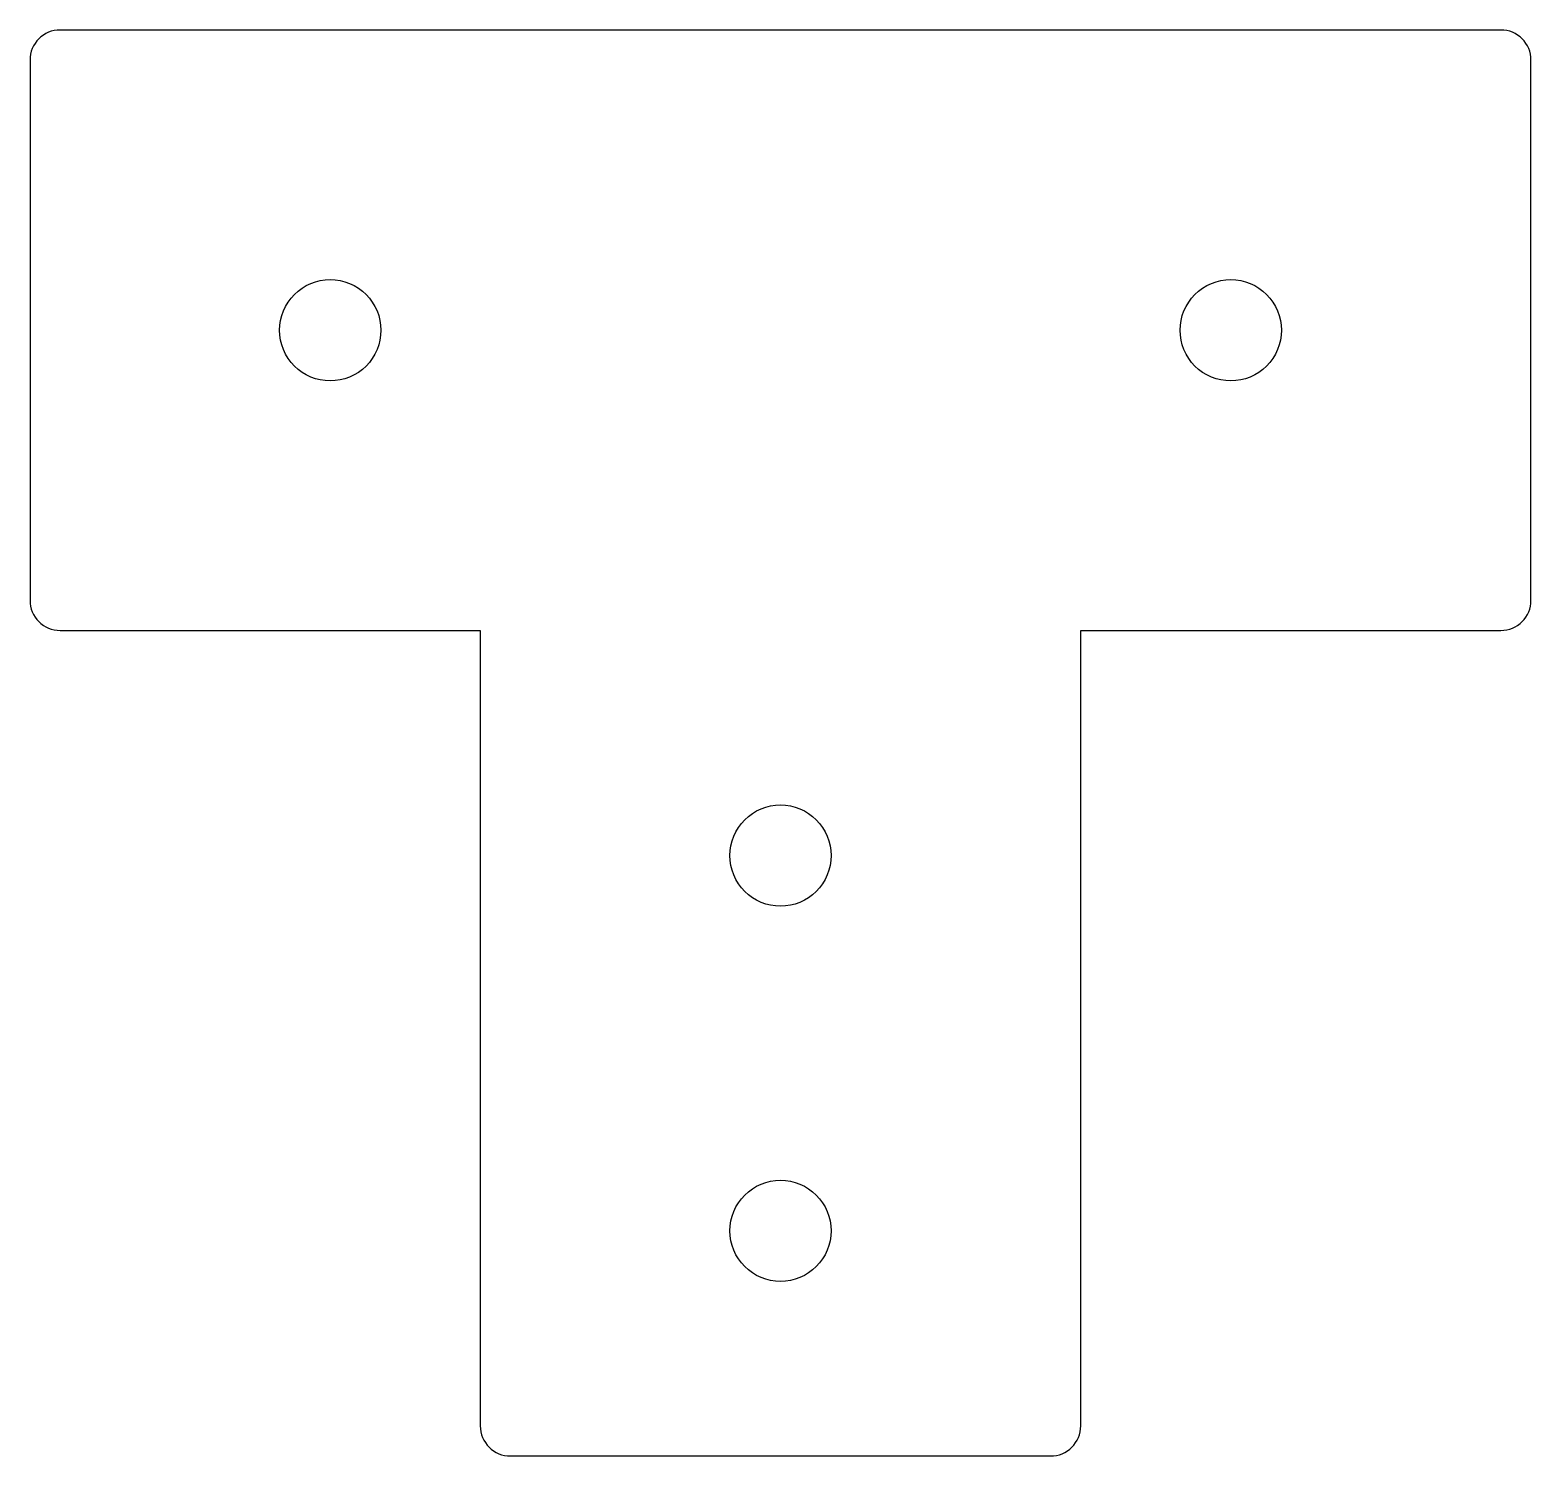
# Model space of a CAD drawing. Header units: metres. Extents: x -50 to 50, y -75 to 20.
import ezdxf

# ---------------------------------------------------------------- set-up
doc = ezdxf.new("R2010")
doc.units = ezdxf.units.M

msp = doc.modelspace()

# ---------------------------------------------------------------- linework, layer by layer
for p, q in [((-48, 20), (-48.196, 19.9904)), ((48, 20), (-48, 20)), ((48.196, 19.9904), (48, 20)), ((-49.6629, 19.1111), (-49.7638, 18.9428)), ((-49.546, 19.2688), (-49.6629, 19.1111)), ((-49.4142, 19.4142), (-49.546, 19.2688)), ((-49.2688, 19.546), (-49.4142, 19.4142)), ((-49.1111, 19.6629), (-49.2688, 19.546)), ((-48.9428, 19.7638), (-49.1111, 19.6629)), ((-48.7654, 19.8478), (-48.9428, 19.7638)), ((-48.5806, 19.9139), (-48.7654, 19.8478)), ((-48.3902, 19.9616), (-48.5806, 19.9139)), ((-48.196, 19.9904), (-48.3902, 19.9616)), ((48.3902, 19.9616), (48.196, 19.9904)), ((48.5806, 19.9139), (48.3902, 19.9616)), ((48.7654, 19.8478), (48.5806, 19.9139)), ((48.9428, 19.7638), (48.7654, 19.8478)), ((49.1111, 19.6629), (48.9428, 19.7638)), ((49.2688, 19.546), (49.1111, 19.6629)), ((49.4142, 19.4142), (49.2688, 19.546)), ((49.546, 19.2688), (49.4142, 19.4142)), ((49.6629, 19.1111), (49.546, 19.2688)), ((49.7638, 18.9428), (49.6629, 19.1111)), ((-49.9904, 18.196), (-50, 18)), ((-50, 18), (-50, -18)), ((-49.9616, 18.3902), (-49.9904, 18.196)), ((-49.9139, 18.5806), (-49.9616, 18.3902)), ((-49.8478, 18.7654), (-49.9139, 18.5806)), ((-49.7638, 18.9428), (-49.8478, 18.7654)), ((49.8478, 18.7654), (49.7638, 18.9428)), ((49.9139, 18.5806), (49.8478, 18.7654)), ((49.9616, 18.3902), (49.9139, 18.5806)), ((49.9904, 18.196), (49.9616, 18.3902)), ((50, 18), (49.9904, 18.196)), ((50, -18), (50, 18)), ((-31.591, 2.97647), (-31.2915, 3.11809)), ((-31.2915, 3.11809), (-30.9797, 3.22966)), ((-30.9797, 3.22966), (-30.6584, 3.31015)), ((-30.6584, 3.31015), (-30.3308, 3.35873)), ((-30.3308, 3.35873), (-30, 3.375)), ((-30, 3.375), (-29.6692, 3.35873)), ((-29.6692, 3.35873), (-29.3416, 3.31015)), ((-29.3416, 3.31015), (-29.0203, 3.22966)), ((-29.0203, 3.22966), (-28.7084, 3.11809)), ((-28.7084, 3.11809), (-28.409, 2.97647)), ((28.409, 2.97647), (28.7084, 3.11809)), ((28.7084, 3.11809), (29.0203, 3.22966)), ((29.0203, 3.22966), (29.3416, 3.31015)), ((29.3416, 3.31015), (29.6692, 3.35873)), ((29.6692, 3.35873), (30, 3.375)), ((30, 3.375), (30.3308, 3.35873)), ((30.3308, 3.35873), (30.6584, 3.31015)), ((30.6584, 3.31015), (30.9797, 3.22966)), ((30.9797, 3.22966), (31.2915, 3.11809)), ((31.2915, 3.11809), (31.591, 2.97647)), ((-32.8062, 1.87505), (-32.6089, 2.14107)), ((-32.6089, 2.14107), (-32.3865, 2.38647)), ((-32.3865, 2.38647), (-32.1411, 2.6089)), ((-32.1411, 2.6089), (-31.875, 2.8062)), ((-31.875, 2.8062), (-31.591, 2.97647)), ((-28.409, 2.97647), (-28.1249, 2.8062)), ((-28.1249, 2.8062), (-27.8589, 2.6089)), ((-27.8589, 2.6089), (-27.6135, 2.38647)), ((-27.6135, 2.38647), (-27.3911, 2.14107)), ((-27.3911, 2.14107), (-27.1938, 1.87505)), ((27.1938, 1.87505), (27.3911, 2.14107)), ((27.3911, 2.14107), (27.6135, 2.38647)), ((27.6135, 2.38647), (27.8589, 2.6089)), ((27.8589, 2.6089), (28.1249, 2.8062)), ((28.1249, 2.8062), (28.409, 2.97647)), ((31.591, 2.97647), (31.875, 2.8062)), ((31.875, 2.8062), (32.1411, 2.6089)), ((32.1411, 2.6089), (32.3865, 2.38647)), ((32.3865, 2.38647), (32.6089, 2.14107)), ((32.6089, 2.14107), (32.8062, 1.87505)), ((-33.2297, 0.979706), (-33.1181, 1.29155)), ((-33.1181, 1.29155), (-32.9765, 1.59096)), ((-32.9765, 1.59096), (-32.8062, 1.87505)), ((-27.1938, 1.87505), (-27.0235, 1.59096)), ((-27.0235, 1.59096), (-26.8819, 1.29155)), ((-26.8819, 1.29155), (-26.7703, 0.979706)), ((26.7703, 0.979706), (26.8819, 1.29155)), ((26.8819, 1.29155), (27.0235, 1.59096)), ((27.0235, 1.59096), (27.1938, 1.87505)), ((32.8062, 1.87505), (32.9765, 1.59096)), ((32.9765, 1.59096), (33.1181, 1.29155)), ((33.1181, 1.29155), (33.2297, 0.979706)), ((-33.375, 0), (-33.3587, 0.330795)), ((-33.3587, -0.330795), (-33.375, 0)), ((-33.3587, 0.330795), (-33.3102, 0.658417)), ((-33.3102, 0.658417), (-33.2297, 0.979706)), ((-26.7703, 0.979706), (-26.6898, 0.658417)), ((-26.6898, 0.658417), (-26.6413, 0.330795)), ((-26.6413, 0.330795), (-26.625, 0)), ((-26.625, 0), (-26.6413, -0.330795)), ((26.625, 0), (26.6413, 0.330795)), ((26.6413, -0.330795), (26.625, 0)), ((26.6413, 0.330795), (26.6898, 0.658417)), ((26.6898, 0.658417), (26.7703, 0.979706)), ((33.2297, 0.979706), (33.3102, 0.658417)), ((33.3102, 0.658417), (33.3587, 0.330795)), ((33.3587, 0.330795), (33.375, 0)), ((33.375, 0), (33.3587, -0.330795)), ((-33.3102, -0.658417), (-33.3587, -0.330795)), ((-33.2297, -0.979706), (-33.3102, -0.658417)), ((-33.1181, -1.29155), (-33.2297, -0.979706)), ((-26.7703, -0.979706), (-26.8819, -1.29155)), ((-26.6898, -0.658417), (-26.7703, -0.979706)), ((-26.6413, -0.330795), (-26.6898, -0.658417)), ((26.6898, -0.658417), (26.6413, -0.330795)), ((26.7703, -0.979706), (26.6898, -0.658417)), ((26.8819, -1.29155), (26.7703, -0.979706)), ((33.2297, -0.979706), (33.1181, -1.29155)), ((33.3102, -0.658417), (33.2297, -0.979706)), ((33.3587, -0.330795), (33.3102, -0.658417)), ((-32.9765, -1.59096), (-33.1181, -1.29155)), ((-32.8062, -1.87505), (-32.9765, -1.59096)), ((-32.6089, -2.14107), (-32.8062, -1.87505)), ((-27.1938, -1.87505), (-27.3911, -2.14107)), ((-27.0235, -1.59096), (-27.1938, -1.87505)), ((-26.8819, -1.29155), (-27.0235, -1.59096)), ((27.0235, -1.59096), (26.8819, -1.29155)), ((27.1938, -1.87505), (27.0235, -1.59096)), ((27.3911, -2.14107), (27.1938, -1.87505)), ((32.8062, -1.87505), (32.6089, -2.14107)), ((32.9765, -1.59096), (32.8062, -1.87505)), ((33.1181, -1.29155), (32.9765, -1.59096)), ((-32.3865, -2.38647), (-32.6089, -2.14107)), ((-32.1411, -2.6089), (-32.3865, -2.38647)), ((-31.875, -2.8062), (-32.1411, -2.6089)), ((-31.591, -2.97647), (-31.875, -2.8062)), ((-31.2915, -3.11809), (-31.591, -2.97647)), ((-28.409, -2.97647), (-28.7084, -3.11809)), ((-28.1249, -2.8062), (-28.409, -2.97647)), ((-27.8589, -2.6089), (-28.1249, -2.8062)), ((-27.6135, -2.38647), (-27.8589, -2.6089)), ((-27.3911, -2.14107), (-27.6135, -2.38647)), ((27.6135, -2.38647), (27.3911, -2.14107)), ((27.8589, -2.6089), (27.6135, -2.38647)), ((28.1249, -2.8062), (27.8589, -2.6089)), ((28.409, -2.97647), (28.1249, -2.8062)), ((28.7084, -3.11809), (28.409, -2.97647)), ((31.591, -2.97647), (31.2915, -3.11809)), ((31.875, -2.8062), (31.591, -2.97647)), ((32.1411, -2.6089), (31.875, -2.8062)), ((32.3865, -2.38647), (32.1411, -2.6089)), ((32.6089, -2.14107), (32.3865, -2.38647)), ((-30.9797, -3.22966), (-31.2915, -3.11809)), ((-30.6584, -3.31015), (-30.9797, -3.22966)), ((-30.3308, -3.35873), (-30.6584, -3.31015)), ((-30, -3.375), (-30.3308, -3.35873)), ((-29.6692, -3.35873), (-30, -3.375)), ((-29.3416, -3.31015), (-29.6692, -3.35873)), ((-29.0203, -3.22966), (-29.3416, -3.31015)), ((-28.7084, -3.11809), (-29.0203, -3.22966)), ((29.0203, -3.22966), (28.7084, -3.11809)), ((29.3416, -3.31015), (29.0203, -3.22966)), ((29.6692, -3.35873), (29.3416, -3.31015)), ((30, -3.375), (29.6692, -3.35873)), ((30.3308, -3.35873), (30, -3.375)), ((30.6584, -3.31015), (30.3308, -3.35873)), ((30.9797, -3.22966), (30.6584, -3.31015)), ((31.2915, -3.11809), (30.9797, -3.22966)), ((-50, -18), (-49.9904, -18.196)), ((49.9904, -18.196), (50, -18)), ((-49.9904, -18.196), (-49.9616, -18.3902)), ((-49.9616, -18.3902), (-49.9139, -18.5806)), ((-49.9139, -18.5806), (-49.8478, -18.7654)), ((-49.8478, -18.7654), (-49.7638, -18.9428)), ((-49.7638, -18.9428), (-49.6629, -19.1111)), ((49.6629, -19.1111), (49.7638, -18.9428)), ((49.7638, -18.9428), (49.8478, -18.7654)), ((49.8478, -18.7654), (49.9139, -18.5806)), ((49.9139, -18.5806), (49.9616, -18.3902)), ((49.9616, -18.3902), (49.9904, -18.196)), ((-49.6629, -19.1111), (-49.546, -19.2688)), ((-49.546, -19.2688), (-49.4142, -19.4142)), ((-49.4142, -19.4142), (-49.2688, -19.546)), ((-49.2688, -19.546), (-49.1111, -19.6629)), ((-49.1111, -19.6629), (-48.9428, -19.7638)), ((-48.9428, -19.7638), (-48.7654, -19.8478)), ((-48.7654, -19.8478), (-48.5806, -19.9139)), ((-48.5806, -19.9139), (-48.3902, -19.9616)), ((-48.3902, -19.9616), (-48.196, -19.9904)), ((-48.196, -19.9904), (-48, -20)), ((-48, -20), (-20, -20)), ((-20, -20), (-20, -73)), ((20, -73), (20, -20)), ((20, -20), (48, -20)), ((48, -20), (48.196, -19.9904)), ((48.196, -19.9904), (48.3902, -19.9616)), ((48.3902, -19.9616), (48.5806, -19.9139)), ((48.5806, -19.9139), (48.7654, -19.8478)), ((48.7654, -19.8478), (48.9428, -19.7638)), ((48.9428, -19.7638), (49.1111, -19.6629)), ((49.1111, -19.6629), (49.2688, -19.546)), ((49.2688, -19.546), (49.4142, -19.4142)), ((49.4142, -19.4142), (49.546, -19.2688)), ((49.546, -19.2688), (49.6629, -19.1111)), ((-1.59096, -32.0235), (-1.29155, -31.8819)), ((-1.29155, -31.8819), (-0.979706, -31.7703)), ((-0.979706, -31.7703), (-0.658417, -31.6898)), ((-0.658417, -31.6898), (-0.330795, -31.6413)), ((-0.330795, -31.6413), (0, -31.625)), ((0, -31.625), (0.330795, -31.6413)), ((0.330795, -31.6413), (0.658417, -31.6898)), ((0.658417, -31.6898), (0.979706, -31.7703)), ((0.979706, -31.7703), (1.29155, -31.8819)), ((1.29155, -31.8819), (1.59096, -32.0235)), ((-2.8062, -33.1249), (-2.6089, -32.8589)), ((-2.6089, -32.8589), (-2.38647, -32.6135)), ((-2.38647, -32.6135), (-2.14107, -32.3911)), ((-2.14107, -32.3911), (-1.87505, -32.1938)), ((-1.87505, -32.1938), (-1.59096, -32.0235)), ((1.59096, -32.0235), (1.87505, -32.1938)), ((1.87505, -32.1938), (2.14107, -32.3911)), ((2.14107, -32.3911), (2.38647, -32.6135)), ((2.38647, -32.6135), (2.6089, -32.8589)), ((2.6089, -32.8589), (2.8062, -33.1249)), ((-3.22966, -34.0203), (-3.11809, -33.7084)), ((-3.11809, -33.7084), (-2.97647, -33.409)), ((-2.97647, -33.409), (-2.8062, -33.1249)), ((2.8062, -33.1249), (2.97647, -33.409)), ((2.97647, -33.409), (3.11809, -33.7084)), ((3.11809, -33.7084), (3.22966, -34.0203)), ((-3.375, -35), (-3.35873, -34.6692)), ((-3.35873, -35.3308), (-3.375, -35)), ((-3.35873, -34.6692), (-3.31015, -34.3416)), ((-3.31015, -34.3416), (-3.22966, -34.0203)), ((3.22966, -34.0203), (3.31015, -34.3416)), ((3.31015, -34.3416), (3.35873, -34.6692)), ((3.35873, -34.6692), (3.375, -35)), ((3.375, -35), (3.35873, -35.3308)), ((-3.31015, -35.6584), (-3.35873, -35.3308)), ((-3.22966, -35.9797), (-3.31015, -35.6584)), ((-3.11809, -36.2915), (-3.22966, -35.9797)), ((3.22966, -35.9797), (3.11809, -36.2915)), ((3.31015, -35.6584), (3.22966, -35.9797)), ((3.35873, -35.3308), (3.31015, -35.6584)), ((-2.97647, -36.591), (-3.11809, -36.2915)), ((-2.8062, -36.875), (-2.97647, -36.591)), ((-2.6089, -37.1411), (-2.8062, -36.875)), ((2.8062, -36.875), (2.6089, -37.1411)), ((2.97647, -36.591), (2.8062, -36.875)), ((3.11809, -36.2915), (2.97647, -36.591)), ((-2.38647, -37.3865), (-2.6089, -37.1411)), ((-2.14107, -37.6089), (-2.38647, -37.3865)), ((-1.87505, -37.8062), (-2.14107, -37.6089)), ((-1.59096, -37.9765), (-1.87505, -37.8062)), ((-1.29155, -38.1181), (-1.59096, -37.9765)), ((1.59096, -37.9765), (1.29155, -38.1181)), ((1.87505, -37.8062), (1.59096, -37.9765)), ((2.14107, -37.6089), (1.87505, -37.8062)), ((2.38647, -37.3865), (2.14107, -37.6089)), ((2.6089, -37.1411), (2.38647, -37.3865)), ((-0.979706, -38.2297), (-1.29155, -38.1181)), ((-0.658417, -38.3102), (-0.979706, -38.2297)), ((-0.330795, -38.3587), (-0.658417, -38.3102)), ((0, -38.375), (-0.330795, -38.3587)), ((0.330795, -38.3587), (0, -38.375)), ((0.658417, -38.3102), (0.330795, -38.3587)), ((0.979706, -38.2297), (0.658417, -38.3102)), ((1.29155, -38.1181), (0.979706, -38.2297)), ((-1.59096, -57.0235), (-1.29155, -56.8819)), ((-1.29155, -56.8819), (-0.979706, -56.7703)), ((-0.979706, -56.7703), (-0.658417, -56.6898)), ((-0.658417, -56.6898), (-0.330795, -56.6413)), ((-0.330795, -56.6413), (0, -56.625)), ((0, -56.625), (0.330795, -56.6413)), ((0.330795, -56.6413), (0.658417, -56.6898)), ((0.658417, -56.6898), (0.979706, -56.7703)), ((0.979706, -56.7703), (1.29155, -56.8819)), ((1.29155, -56.8819), (1.59096, -57.0235)), ((-2.8062, -58.1249), (-2.6089, -57.8589)), ((-2.6089, -57.8589), (-2.38647, -57.6135)), ((-2.38647, -57.6135), (-2.14107, -57.3911)), ((-2.14107, -57.3911), (-1.87505, -57.1938)), ((-1.87505, -57.1938), (-1.59096, -57.0235)), ((1.59096, -57.0235), (1.87505, -57.1938)), ((1.87505, -57.1938), (2.14107, -57.3911)), ((2.14107, -57.3911), (2.38647, -57.6135)), ((2.38647, -57.6135), (2.6089, -57.8589)), ((2.6089, -57.8589), (2.8062, -58.1249)), ((-3.22966, -59.0203), (-3.11809, -58.7084)), ((-3.11809, -58.7084), (-2.97647, -58.409)), ((-2.97647, -58.409), (-2.8062, -58.1249)), ((2.8062, -58.1249), (2.97647, -58.409)), ((2.97647, -58.409), (3.11809, -58.7084)), ((3.11809, -58.7084), (3.22966, -59.0203)), ((-3.375, -60), (-3.35873, -59.6692)), ((-3.35873, -60.3308), (-3.375, -60)), ((-3.35873, -59.6692), (-3.31015, -59.3416)), ((-3.31015, -59.3416), (-3.22966, -59.0203)), ((3.22966, -59.0203), (3.31015, -59.3416)), ((3.31015, -59.3416), (3.35873, -59.6692)), ((3.35873, -59.6692), (3.375, -60)), ((3.375, -60), (3.35873, -60.3308)), ((-3.31015, -60.6584), (-3.35873, -60.3308)), ((-3.22966, -60.9797), (-3.31015, -60.6584)), ((-3.11809, -61.2915), (-3.22966, -60.9797)), ((3.22966, -60.9797), (3.11809, -61.2915)), ((3.31015, -60.6584), (3.22966, -60.9797)), ((3.35873, -60.3308), (3.31015, -60.6584)), ((-2.97647, -61.591), (-3.11809, -61.2915)), ((-2.8062, -61.875), (-2.97647, -61.591)), ((-2.6089, -62.1411), (-2.8062, -61.875)), ((2.8062, -61.875), (2.6089, -62.1411)), ((2.97647, -61.591), (2.8062, -61.875)), ((3.11809, -61.2915), (2.97647, -61.591)), ((-2.38647, -62.3865), (-2.6089, -62.1411)), ((-2.14107, -62.6089), (-2.38647, -62.3865)), ((-1.87505, -62.8062), (-2.14107, -62.6089)), ((-1.59096, -62.9765), (-1.87505, -62.8062)), ((-1.29155, -63.1181), (-1.59096, -62.9765)), ((1.59096, -62.9765), (1.29155, -63.1181)), ((1.87505, -62.8062), (1.59096, -62.9765)), ((2.14107, -62.6089), (1.87505, -62.8062)), ((2.38647, -62.3865), (2.14107, -62.6089)), ((2.6089, -62.1411), (2.38647, -62.3865)), ((-0.979706, -63.2297), (-1.29155, -63.1181)), ((-0.658417, -63.3102), (-0.979706, -63.2297)), ((-0.330795, -63.3587), (-0.658417, -63.3102)), ((0, -63.375), (-0.330795, -63.3587)), ((0.330795, -63.3587), (0, -63.375)), ((0.658417, -63.3102), (0.330795, -63.3587)), ((0.979706, -63.2297), (0.658417, -63.3102)), ((1.29155, -63.1181), (0.979706, -63.2297)), ((-20, -73), (-19.9904, -73.196)), ((19.9904, -73.196), (20, -73)), ((-19.9904, -73.196), (-19.9616, -73.3902)), ((-19.9616, -73.3902), (-19.9139, -73.5806)), ((-19.9139, -73.5806), (-19.8478, -73.7654)), ((-19.8478, -73.7654), (-19.7638, -73.9428)), ((-19.7638, -73.9428), (-19.6629, -74.1111)), ((19.6629, -74.1111), (19.7638, -73.9428)), ((19.7638, -73.9428), (19.8478, -73.7654)), ((19.8478, -73.7654), (19.9139, -73.5806)), ((19.9139, -73.5806), (19.9616, -73.3902)), ((19.9616, -73.3902), (19.9904, -73.196)), ((-19.6629, -74.1111), (-19.546, -74.2688)), ((-19.546, -74.2688), (-19.4142, -74.4142)), ((-19.4142, -74.4142), (-19.2688, -74.546)), ((-19.2688, -74.546), (-19.1111, -74.6629)), ((-19.1111, -74.6629), (-18.9428, -74.7638)), ((-18.9428, -74.7638), (-18.7654, -74.8478)), ((-18.7654, -74.8478), (-18.5806, -74.9139)), ((-18.5806, -74.9139), (-18.3902, -74.9616)), ((-18.3902, -74.9616), (-18.196, -74.9904)), ((-18.196, -74.9904), (-18, -75)), ((-18, -75), (18, -75)), ((18, -75), (18.196, -74.9904)), ((18.196, -74.9904), (18.3902, -74.9616)), ((18.3902, -74.9616), (18.5806, -74.9139)), ((18.5806, -74.9139), (18.7654, -74.8478)), ((18.7654, -74.8478), (18.9428, -74.7638)), ((18.9428, -74.7638), (19.1111, -74.6629)), ((19.1111, -74.6629), (19.2688, -74.546)), ((19.2688, -74.546), (19.4142, -74.4142)), ((19.4142, -74.4142), (19.546, -74.2688)), ((19.546, -74.2688), (19.6629, -74.1111))]:
    msp.add_line(p, q)

doc.saveas('drawing.dxf')
